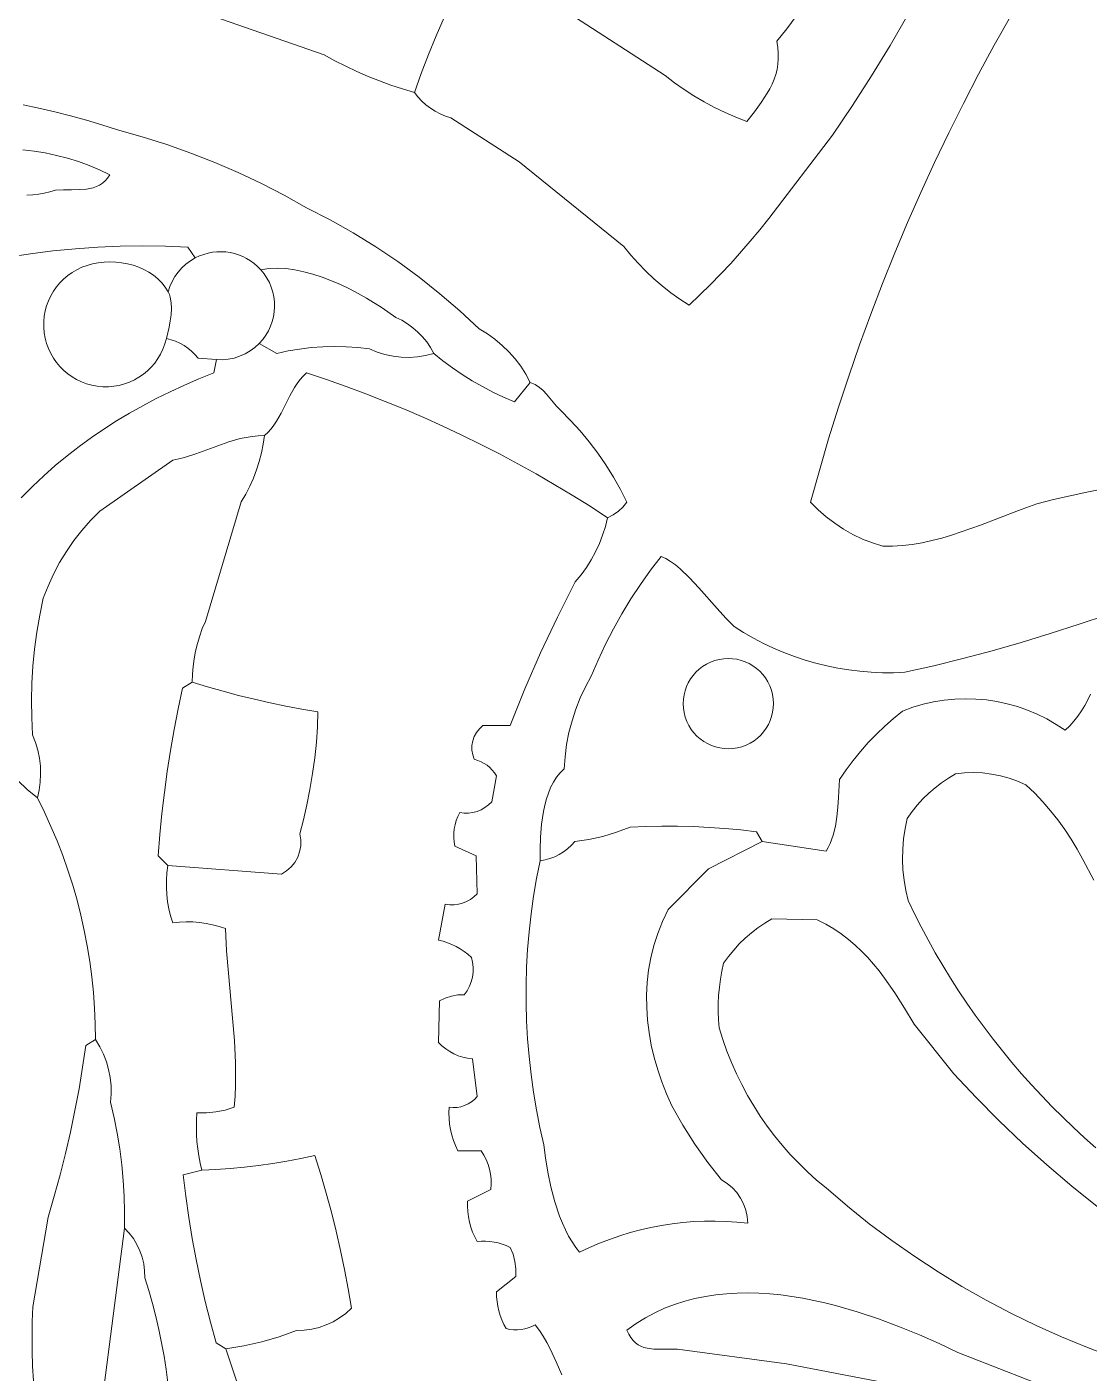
# Model space of a CAD drawing. Header units: inches. Extents: x 37.2 to 70.6, y 17.4 to 61.6.
# Drawn here: x 44.21 to 51.35, y 40.7 to 49.75 of the extents above; entities that cross this region are included whole.
import ezdxf

# ---------------------------------------------------------------- set-up
doc = ezdxf.new("R2010")
doc.units = ezdxf.units.IN
doc.header["$MEASUREMENT"] = 0
doc.layers.add('10_CLOSED_AREAS', color=7, linetype='CONTINUOUS', lineweight=18)
doc.layers.add('20_EXACT_CIRCLES', color=7, linetype='CONTINUOUS', lineweight=18)

msp = doc.modelspace()

# ---------------------------------------------------------------- linework, layer by layer
at = {"layer": '10_CLOSED_AREAS'}
for points in [[(50.1301, 49.8301), (50.01, 49.6241), (49.8856, 49.4207), (49.757, 49.2198), (49.6241, 49.0216), (49.1966, 48.4614), (49.1347, 48.3842), (49.0713, 48.3082), (48.94, 48.1601), (48.8031, 48.0172), (48.7325, 47.9478), (48.6606, 47.8798), (48.5983, 47.92), (48.538, 47.963), (48.4798, 48.0086), (48.4237, 48.0567), (48.3698, 48.1074), (48.3183, 48.1604), (48.2691, 48.2158), (48.2225, 48.2734), (47.5187, 48.8432), (47.0593, 49.1376), (47.0228, 49.1492), (46.9876, 49.1638), (46.9539, 49.1814), (46.9219, 49.2017), (46.8918, 49.2247), (46.8637, 49.2502), (46.8378, 49.2781), (46.8142, 49.3084), (46.7352, 49.3316), (46.657, 49.3573), (46.5796, 49.3854), (46.5032, 49.4159), (46.4278, 49.4487), (46.3534, 49.484), (46.2802, 49.5215), (46.208, 49.5613), (45.3571, 49.856)], [(45.3571, 49.856), (46.208, 49.5613), (46.2802, 49.5215), (46.3534, 49.484), (46.4278, 49.4487), (46.5032, 49.4159), (46.5796, 49.3854), (46.657, 49.3573), (46.7352, 49.3316), (46.8142, 49.3084), (46.8601, 49.436), (46.9089, 49.5624), (46.9604, 49.6877), (47.0148, 49.8118)], [(49.3796, 49.8201), (49.3158, 49.7353), (49.2493, 49.6525), (49.2559, 49.6112), (49.2593, 49.5717), (49.2594, 49.534), (49.2566, 49.4979), (49.2509, 49.4631), (49.2425, 49.4294), (49.2316, 49.3967), (49.2183, 49.3648), (49.2029, 49.3334), (49.1855, 49.3024), (49.1453, 49.2408), (49.099, 49.1784), (49.048, 49.1136), (48.974, 49.1417), (48.9013, 49.1729), (48.8302, 49.2072), (48.7605, 49.2444), (48.6925, 49.2846), (48.6263, 49.3276), (48.5619, 49.3735), (48.4994, 49.4222), (47.8207, 49.8603)], [(47.0148, 49.8118), (46.9604, 49.6877), (46.9089, 49.5624), (46.8601, 49.436), (46.8142, 49.3084), (46.8378, 49.2781), (46.8637, 49.2502), (46.8918, 49.2247), (46.9219, 49.2017), (46.9539, 49.1814), (46.9876, 49.1638), (47.0228, 49.1492), (47.0593, 49.1376), (47.5187, 48.8432), (48.2225, 48.2734), (48.2691, 48.2158), (48.3183, 48.1604), (48.3698, 48.1074), (48.4237, 48.0567), (48.4798, 48.0086), (48.538, 47.963), (48.5983, 47.92), (48.6606, 47.8798), (48.7325, 47.9478), (48.8031, 48.0172), (48.94, 48.1601), (49.0713, 48.3082), (49.1347, 48.3842), (49.1966, 48.4614), (49.6241, 49.0216), (49.757, 49.2198), (49.8856, 49.4207), (50.01, 49.6241), (50.1301, 49.8301)], [(51.4437, 46.6453), (51.3313, 46.6233), (51.2194, 46.5991), (51.1079, 46.5724), (50.997, 46.5435), (50.8723, 46.4988), (50.7457, 46.4504), (50.6175, 46.4015), (50.4878, 46.3552), (50.4226, 46.334), (50.3571, 46.3147), (50.2914, 46.2976), (50.2255, 46.2832), (50.1595, 46.2719), (50.0935, 46.264), (50.0273, 46.26), (49.9611, 46.2602), (49.8923, 46.2818), (49.8253, 46.3081), (49.7605, 46.3389), (49.6981, 46.3741), (49.6383, 46.4136), (49.5813, 46.4571), (49.5273, 46.5047), (49.4766, 46.556), (49.5354, 46.7694), (49.5977, 46.9817), (49.6633, 47.1929), (49.7324, 47.4029), (49.8048, 47.6117), (49.8805, 47.8193), (49.9596, 48.0256), (50.042, 48.2306), (50.1278, 48.4342), (50.2167, 48.6365), (50.309, 48.8373), (50.4045, 49.0366), (50.5033, 49.2344), (50.6052, 49.4306), (50.7104, 49.6253), (50.8187, 49.8183)], [(50.8187, 49.8183), (50.7104, 49.6253), (50.6052, 49.4306), (50.5033, 49.2344), (50.4045, 49.0366), (50.309, 48.8373), (50.2167, 48.6365), (50.1278, 48.4342), (50.042, 48.2306), (49.9596, 48.0256), (49.8805, 47.8193), (49.8048, 47.6117), (49.7324, 47.4029), (49.6633, 47.1929), (49.5977, 46.9817), (49.5354, 46.7694), (49.4766, 46.556), (49.5273, 46.5047), (49.5813, 46.4571), (49.6383, 46.4136), (49.6981, 46.3741), (49.7605, 46.3389), (49.8253, 46.3081), (49.8923, 46.2818), (49.9611, 46.2602), (50.0273, 46.26), (50.0935, 46.264), (50.1595, 46.2719), (50.2255, 46.2832), (50.2914, 46.2976), (50.3571, 46.3147), (50.4226, 46.334), (50.4878, 46.3552), (50.6175, 46.4015), (50.7457, 46.4504), (50.8723, 46.4988), (50.997, 46.5435), (51.1079, 46.5724), (51.2194, 46.5991), (51.3313, 46.6233), (51.4437, 46.6453)], [(44.0863, 48.2009), (44.236, 48.2241), (44.3862, 48.2431), (44.5367, 48.258), (44.6876, 48.2686), (44.8388, 48.2751), (44.9901, 48.2774), (45.1414, 48.2755), (45.2927, 48.2694), (45.3421, 48.1964), (45.3702, 48.2097), (45.3989, 48.2205), (45.4281, 48.2287), (45.4576, 48.2344), (45.4873, 48.2376), (45.517, 48.2384), (45.5467, 48.2367), (45.576, 48.2327), (45.605, 48.2262), (45.6333, 48.2174), (45.6609, 48.2063), (45.6876, 48.193), (45.7133, 48.1773), (45.7378, 48.1594), (45.761, 48.1394), (45.7826, 48.1171), (45.8364, 48.1253), (45.8927, 48.1276), (45.9509, 48.1244), (46.0107, 48.1163), (46.0716, 48.1036), (46.1332, 48.0869), (46.195, 48.0666), (46.2566, 48.0432), (46.3176, 48.017), (46.3775, 47.9887), (46.4359, 47.9585), (46.4924, 47.9271), (46.5976, 47.862), (46.6899, 47.7972), (46.7303, 47.7774), (46.7687, 47.7542), (46.8048, 47.7279), (46.8383, 47.6986), (46.8692, 47.6665), (46.8973, 47.6318), (46.9223, 47.5946), (46.9441, 47.5551), (47.006, 47.5053), (47.0698, 47.4581), (47.1354, 47.4134), (47.2026, 47.3714), (47.2715, 47.332), (47.3418, 47.2954), (47.4136, 47.2615), (47.4868, 47.2304), (47.5934, 47.3603), (47.563, 47.4158), (47.5287, 47.4686), (47.4906, 47.5186), (47.449, 47.5655), (47.4041, 47.6092), (47.3559, 47.6496), (47.3047, 47.6863), (47.2507, 47.7192), (47.1201, 47.8404), (46.9851, 47.9563), (46.8457, 48.0668), (46.7022, 48.1717), (46.5548, 48.271), (46.4035, 48.3646), (46.2487, 48.4522), (46.0903, 48.5338), (45.9397, 48.6178), (45.7865, 48.6966), (45.6308, 48.7701), (45.4728, 48.8383), (45.3125, 48.901), (45.1502, 48.9584), (44.9859, 49.0102), (44.8198, 49.0564), (44.7155, 49.0904), (44.6106, 49.122), (44.505, 49.1512), (44.3989, 49.178), (44.2923, 49.2023), (44.1852, 49.2243)], [(44.1852, 49.2243), (44.2923, 49.2023), (44.3989, 49.178), (44.505, 49.1512), (44.6106, 49.122), (44.7155, 49.0904), (44.8198, 49.0564), (44.9859, 49.0102), (45.1502, 48.9584), (45.3125, 48.901), (45.4728, 48.8383), (45.6308, 48.7701), (45.7865, 48.6966), (45.9397, 48.6178), (46.0903, 48.5338), (46.2487, 48.4522), (46.4035, 48.3646), (46.5548, 48.271), (46.7022, 48.1717), (46.8457, 48.0668), (46.9851, 47.9563), (47.1201, 47.8404), (47.2507, 47.7192), (47.3047, 47.6863), (47.3559, 47.6496), (47.4041, 47.6092), (47.449, 47.5655), (47.4906, 47.5186), (47.5287, 47.4686), (47.563, 47.4158), (47.5934, 47.3603), (47.6259, 47.3453), (47.6542, 47.3267), (47.6792, 47.3051), (47.7023, 47.2812), (47.7466, 47.2284), (47.77, 47.2008), (47.7958, 47.1731), (47.8636, 47.1051), (47.9281, 47.0342), (47.9894, 46.9606), (48.0472, 46.8843), (48.1016, 46.8055), (48.1523, 46.7243), (48.1994, 46.6408), (48.2428, 46.5551), (48.2159, 46.5227), (48.185, 46.4943), (48.1505, 46.4703), (48.1129, 46.4512), (48.098, 46.3918), (48.0793, 46.3336), (48.0571, 46.2768), (48.0314, 46.2216), (48.0023, 46.1681), (47.9699, 46.1165), (47.9342, 46.0669), (47.8953, 46.0195), (47.7757, 45.783), (47.6628, 45.5434), (47.5565, 45.3007), (47.4571, 45.0551), (47.2753, 45.0551), (47.2511, 45.0335), (47.2314, 45.0086), (47.2164, 44.9812), (47.2062, 44.9517), (47.2009, 44.9211), (47.2009, 44.8897), (47.2061, 44.8585), (47.2168, 44.8279), (47.2399, 44.821), (47.262, 44.812), (47.2829, 44.8009), (47.3027, 44.7878), (47.321, 44.7728), (47.3378, 44.756), (47.3529, 44.7375), (47.3662, 44.7175), (47.3337, 44.5421), (47.3122, 44.5214), (47.2885, 44.5038), (47.2629, 44.4894), (47.2359, 44.4784), (47.2077, 44.471), (47.1786, 44.4671), (47.1491, 44.467), (47.1194, 44.4707), (47.1064, 44.4442), (47.0958, 44.4168), (47.0878, 44.3887), (47.0824, 44.3601), (47.0796, 44.331), (47.0794, 44.3018), (47.0818, 44.2725), (47.087, 44.2434), (47.2298, 44.1785), (47.2363, 43.9253), (47.2148, 43.9045), (47.1911, 43.8869), (47.1655, 43.8725), (47.1385, 43.8616), (47.1103, 43.8541), (47.0812, 43.8502), (47.0517, 43.8501), (47.022, 43.8538), (46.9766, 43.6136), (47.0074, 43.6058), (47.0374, 43.5961), (47.0667, 43.5842), (47.0951, 43.5704), (47.1224, 43.5547), (47.1486, 43.5372), (47.1736, 43.5178), (47.1973, 43.4967), (47.2051, 43.464), (47.2088, 43.431), (47.2085, 43.398), (47.2043, 43.3654), (47.1962, 43.3336), (47.1843, 43.3028), (47.1686, 43.2735), (47.1493, 43.246), (47.1058, 43.2448), (47.0632, 43.2373), (47.022, 43.2238), (46.9831, 43.2045), (46.9766, 42.9253), (46.9999, 42.9026), (47.025, 42.8822), (47.0517, 42.8643), (47.08, 42.849), (47.1095, 42.8363), (47.1401, 42.8263), (47.1716, 42.8191), (47.2038, 42.8149), (47.2363, 42.5616), (47.2178, 42.5426), (47.1972, 42.5262), (47.175, 42.5126), (47.1513, 42.5019), (47.1264, 42.4942), (47.1008, 42.4896), (47.0745, 42.4882), (47.048, 42.4902), (47.0466, 42.4524), (47.0477, 42.4147), (47.0514, 42.3772), (47.0575, 42.3402), (47.0661, 42.3036), (47.0771, 42.2676), (47.0906, 42.2324), (47.1064, 42.198), (47.2623, 42.198), (47.2808, 42.1689), (47.2964, 42.1384), (47.3092, 42.1068), (47.3189, 42.0742), (47.3257, 42.0408), (47.3293, 42.0069), (47.3299, 41.9726), (47.3272, 41.9383), (47.1714, 41.8603), (47.1709, 41.8247), (47.173, 41.7892), (47.1775, 41.7541), (47.1845, 41.7194), (47.1939, 41.6852), (47.2057, 41.6518), (47.2198, 41.6192), (47.2363, 41.5876), (47.2648, 41.59), (47.2932, 41.5903), (47.3215, 41.5885), (47.3496, 41.5846), (47.3773, 41.5787), (47.4045, 41.5707), (47.4312, 41.5607), (47.4571, 41.5486), (47.477, 41.5024), (47.4902, 41.454), (47.4966, 41.4042), (47.496, 41.3538), (47.3662, 41.2499), (47.3668, 41.2175), (47.3696, 41.1854), (47.3746, 41.1535), (47.3818, 41.1221), (47.391, 41.0913), (47.4023, 41.0611), (47.4157, 41.0317), (47.4311, 41.0032), (47.456, 40.9981), (47.481, 40.9954), (47.5061, 40.9952), (47.531, 40.9973), (47.5556, 41.0018), (47.5798, 41.0086), (47.6033, 41.0177), (47.6259, 41.0292), (47.6539, 40.9911), (47.6796, 40.9514), (47.7034, 40.9103), (47.7257, 40.8681), (47.7667, 40.781), (47.8051, 40.6917)], [(44.1828, 48.9224), (44.2591, 48.9137), (44.3347, 48.9015), (44.4097, 48.8857), (44.4837, 48.8664), (44.5568, 48.8436), (44.6287, 48.8174), (44.6994, 48.7878), (44.7688, 48.7548), (44.7535, 48.7325), (44.7368, 48.7137), (44.7188, 48.6982), (44.6994, 48.6857), (44.6789, 48.6758), (44.6573, 48.6682), (44.6348, 48.6627), (44.6113, 48.6588), (44.5621, 48.6551), (44.5105, 48.6545), (44.4572, 48.6545), (44.4031, 48.6527), (44.3655, 48.6416), (44.3274, 48.6325), (44.289, 48.6256), (44.2502, 48.6209), (44.2112, 48.6184)], [(44.2112, 48.6184), (44.2502, 48.6209), (44.289, 48.6256), (44.3274, 48.6325), (44.3655, 48.6416), (44.4031, 48.6527), (44.4572, 48.6545), (44.5105, 48.6545), (44.5621, 48.6551), (44.6113, 48.6588), (44.6348, 48.6627), (44.6573, 48.6682), (44.6789, 48.6758), (44.6994, 48.6857), (44.7188, 48.6982), (44.7368, 48.7137), (44.7535, 48.7325), (44.7688, 48.7548), (44.6994, 48.7878), (44.6287, 48.8174), (44.5568, 48.8436), (44.4837, 48.8664), (44.4097, 48.8857), (44.3347, 48.9015), (44.2591, 48.9137), (44.1828, 48.9224)], [(44.1723, 46.5858), (44.2478, 46.6614), (44.3244, 46.7334), (44.4022, 46.8021), (44.4814, 46.8677), (44.562, 46.9302), (44.6441, 46.9899), (44.7278, 47.0469), (44.8132, 47.1013), (44.9004, 47.1534), (44.9895, 47.2033), (45.0806, 47.2511), (45.1738, 47.2971), (45.2692, 47.3413), (45.3668, 47.384), (45.4668, 47.4253), (45.4848, 47.513), (45.3611, 47.5227), (45.3404, 47.5474), (45.3177, 47.57), (45.2931, 47.5903), (45.2669, 47.6083), (45.2391, 47.6239), (45.21, 47.6369), (45.1797, 47.6472), (45.1483, 47.6548), (45.1383, 47.6186), (45.1253, 47.5839), (45.1095, 47.5509), (45.091, 47.5197), (45.07, 47.4904), (45.0466, 47.4631), (45.0211, 47.4381), (44.9936, 47.4153), (44.9643, 47.3949), (44.9333, 47.3771), (44.9007, 47.362), (44.8669, 47.3497), (44.8318, 47.3403), (44.7957, 47.3339), (44.7588, 47.3308), (44.7212, 47.3309), (44.6838, 47.3344), (44.6474, 47.3411), (44.6121, 47.3508), (44.5781, 47.3635), (44.5455, 47.3791), (44.5146, 47.3972), (44.4854, 47.4179), (44.4582, 47.441), (44.433, 47.4663), (44.41, 47.4937), (44.3894, 47.5231), (44.3713, 47.5542), (44.3558, 47.5871), (44.3432, 47.6215), (44.3336, 47.6572), (44.3271, 47.6943), (44.3239, 47.7317), (44.3241, 47.7688), (44.3275, 47.8052), (44.3341, 47.8409), (44.3436, 47.8757), (44.356, 47.9093), (44.3713, 47.9417), (44.3892, 47.9726), (44.4096, 48.0019), (44.4326, 48.0293), (44.4578, 48.0548), (44.4853, 48.0781), (44.5149, 48.0991), (44.5466, 48.1175), (44.5801, 48.1333), (44.6154, 48.1462), (44.6523, 48.1562), (44.6903, 48.1634), (44.7293, 48.1678), (44.7687, 48.1693), (44.8083, 48.168), (44.8478, 48.1639), (44.8868, 48.1569), (44.925, 48.1472), (44.9621, 48.1346), (44.9976, 48.1192), (45.0313, 48.101), (45.0628, 48.08), (45.0918, 48.0562), (45.118, 48.0296), (45.141, 48.0002), (45.1605, 47.968), (45.1721, 48.0041), (45.1872, 48.0385), (45.2057, 48.0709), (45.2274, 48.1013), (45.2521, 48.1292), (45.2795, 48.1545), (45.3096, 48.177), (45.3421, 48.1964), (45.2927, 48.2694), (45.1414, 48.2755), (44.9901, 48.2774), (44.8388, 48.2751), (44.6876, 48.2686), (44.5367, 48.258), (44.3862, 48.2431), (44.236, 48.2241), (44.0863, 48.2009)], [(44.1501, 44.6847), (44.214, 44.6244), (44.2818, 44.5681), (44.2936, 44.6213), (44.3008, 44.6751), (44.3035, 44.729), (44.3017, 44.7829), (44.2954, 44.8365), (44.2847, 44.8895), (44.2694, 44.9415), (44.2498, 44.9924), (44.2435, 45.1078), (44.2416, 45.2233), (44.244, 45.3387), (44.2508, 45.4539), (44.2619, 45.5688), (44.2774, 45.6832), (44.2971, 45.797), (44.3212, 45.9101), (44.3532, 45.9923), (44.3898, 46.0722), (44.431, 46.1498), (44.4765, 46.2248), (44.5263, 46.297), (44.5803, 46.3663), (44.6382, 46.4325), (44.7001, 46.4953), (45.1909, 46.8384), (45.2311, 46.8462), (45.2703, 46.8559), (45.3465, 46.8794), (45.4206, 46.9064), (45.4941, 46.9343), (45.5682, 46.9605), (45.6443, 46.9825), (45.6835, 46.991), (45.7237, 46.9975), (45.7651, 47.0017), (45.8077, 47.0032), (45.8309, 47.0246), (45.8518, 47.0478), (45.8708, 47.0726), (45.8882, 47.0987), (45.9196, 47.1538), (45.9485, 47.2112), (45.9774, 47.269), (46.0089, 47.3252), (46.0263, 47.3521), (46.0454, 47.3779), (46.0663, 47.4024), (46.0894, 47.4253), (46.2231, 47.3805), (46.3559, 47.3335), (46.4879, 47.2844), (46.6189, 47.233), (46.7491, 47.1795), (46.8783, 47.1238), (47.0066, 47.066), (47.1338, 47.0061), (47.2601, 46.944), (47.3853, 46.8798), (47.5094, 46.8135), (47.6324, 46.7452), (47.7543, 46.6748), (47.875, 46.6023), (47.9946, 46.5278), (48.1129, 46.4512), (48.1505, 46.4703), (48.185, 46.4943), (48.2159, 46.5227), (48.2428, 46.5551), (48.1994, 46.6408), (48.1523, 46.7243), (48.1016, 46.8055), (48.0472, 46.8843), (47.9894, 46.9606), (47.9281, 47.0342), (47.8636, 47.1051), (47.7958, 47.1731), (47.77, 47.2008), (47.7466, 47.2284), (47.7023, 47.2812), (47.6792, 47.3051), (47.6542, 47.3267), (47.6259, 47.3453), (47.5934, 47.3603), (47.4868, 47.2304), (47.4136, 47.2615), (47.3418, 47.2954), (47.2715, 47.332), (47.2026, 47.3714), (47.1354, 47.4134), (47.0698, 47.4581), (47.006, 47.5053), (46.9441, 47.5551), (46.8902, 47.5408), (46.8355, 47.5317), (46.7805, 47.5277), (46.7255, 47.529), (46.6708, 47.5354), (46.6168, 47.5469), (46.564, 47.5635), (46.5126, 47.5851), (46.4345, 47.5942), (46.3562, 47.5995), (46.2779, 47.6012), (46.1996, 47.5993), (46.1215, 47.5937), (46.0436, 47.5845), (45.9662, 47.5716), (45.8894, 47.5551), (45.7722, 47.6221), (45.7427, 47.5949), (45.7108, 47.5714), (45.6766, 47.5516), (45.6406, 47.5356), (45.6031, 47.5237), (45.5644, 47.5158), (45.5248, 47.5122), (45.4848, 47.513), (45.4668, 47.4253), (45.3668, 47.384), (45.2692, 47.3413), (45.1738, 47.2971), (45.0806, 47.2511), (44.9895, 47.2033), (44.9004, 47.1534), (44.8132, 47.1013), (44.7278, 47.0469), (44.6441, 46.9899), (44.562, 46.9302), (44.4814, 46.8677), (44.4022, 46.8021), (44.3244, 46.7334), (44.2478, 46.6614), (44.1723, 46.5858)], [(47.8051, 40.6917), (47.7667, 40.781), (47.7257, 40.8681), (47.7034, 40.9103), (47.6796, 40.9514), (47.6539, 40.9911), (47.6259, 41.0292), (47.6033, 41.0177), (47.5798, 41.0086), (47.5556, 41.0018), (47.531, 40.9973), (47.5061, 40.9952), (47.481, 40.9954), (47.456, 40.9981), (47.4311, 41.0032), (47.4157, 41.0317), (47.4023, 41.0611), (47.391, 41.0913), (47.3818, 41.1221), (47.3746, 41.1535), (47.3696, 41.1854), (47.3668, 41.2175), (47.3662, 41.2499), (47.496, 41.3538), (47.4966, 41.4042), (47.4902, 41.454), (47.477, 41.5024), (47.4571, 41.5486), (47.4312, 41.5607), (47.4045, 41.5707), (47.3773, 41.5787), (47.3496, 41.5846), (47.3215, 41.5885), (47.2932, 41.5903), (47.2648, 41.59), (47.2363, 41.5876), (47.2198, 41.6192), (47.2057, 41.6518), (47.1939, 41.6852), (47.1845, 41.7194), (47.1775, 41.7541), (47.173, 41.7892), (47.1709, 41.8247), (47.1714, 41.8603), (47.3272, 41.9383), (47.3299, 41.9726), (47.3293, 42.0069), (47.3257, 42.0408), (47.3189, 42.0742), (47.3092, 42.1068), (47.2964, 42.1384), (47.2808, 42.1689), (47.2623, 42.198), (47.1064, 42.198), (47.0906, 42.2324), (47.0771, 42.2676), (47.0661, 42.3036), (47.0575, 42.3402), (47.0514, 42.3772), (47.0477, 42.4147), (47.0466, 42.4524), (47.048, 42.4902), (47.0745, 42.4882), (47.1008, 42.4896), (47.1264, 42.4942), (47.1513, 42.5019), (47.175, 42.5126), (47.1972, 42.5262), (47.2178, 42.5426), (47.2363, 42.5616), (47.2038, 42.8149), (47.1716, 42.8191), (47.1401, 42.8263), (47.1095, 42.8363), (47.08, 42.849), (47.0517, 42.8643), (47.025, 42.8822), (46.9999, 42.9026), (46.9766, 42.9253), (46.9831, 43.2045), (47.022, 43.2238), (47.0632, 43.2373), (47.1058, 43.2448), (47.1493, 43.246), (47.1686, 43.2735), (47.1843, 43.3028), (47.1962, 43.3336), (47.2043, 43.3654), (47.2085, 43.398), (47.2088, 43.431), (47.2051, 43.464), (47.1973, 43.4967), (47.1736, 43.5178), (47.1486, 43.5372), (47.1224, 43.5547), (47.0951, 43.5704), (47.0667, 43.5842), (47.0374, 43.5961), (47.0074, 43.6058), (46.9766, 43.6136), (47.022, 43.8538), (47.0517, 43.8501), (47.0812, 43.8502), (47.1103, 43.8541), (47.1385, 43.8616), (47.1655, 43.8725), (47.1911, 43.8869), (47.2148, 43.9045), (47.2363, 43.9253), (47.2298, 44.1785), (47.087, 44.2434), (47.0818, 44.2725), (47.0794, 44.3018), (47.0796, 44.331), (47.0824, 44.3601), (47.0878, 44.3887), (47.0958, 44.4168), (47.1064, 44.4442), (47.1194, 44.4707), (47.1491, 44.467), (47.1786, 44.4671), (47.2077, 44.471), (47.2359, 44.4784), (47.2629, 44.4894), (47.2885, 44.5038), (47.3122, 44.5214), (47.3337, 44.5421), (47.3662, 44.7175), (47.3529, 44.7375), (47.3378, 44.756), (47.321, 44.7728), (47.3027, 44.7878), (47.2829, 44.8009), (47.262, 44.812), (47.2399, 44.821), (47.2168, 44.8279), (47.2061, 44.8585), (47.2009, 44.8897), (47.2009, 44.9211), (47.2062, 44.9517), (47.2164, 44.9812), (47.2314, 45.0086), (47.2511, 45.0335), (47.2753, 45.0551), (47.4571, 45.0551), (47.5565, 45.3007), (47.6628, 45.5434), (47.7757, 45.783), (47.8953, 46.0195), (47.9342, 46.0669), (47.9699, 46.1165), (48.0023, 46.1681), (48.0314, 46.2216), (48.0571, 46.2768), (48.0793, 46.3336), (48.098, 46.3918), (48.1129, 46.4512), (47.9946, 46.5278), (47.875, 46.6023), (47.7543, 46.6748), (47.6324, 46.7452), (47.5094, 46.8135), (47.3853, 46.8798), (47.2601, 46.944), (47.1338, 47.0061), (47.0066, 47.066), (46.8783, 47.1238), (46.7491, 47.1795), (46.6189, 47.233), (46.4879, 47.2844), (46.3559, 47.3335), (46.2231, 47.3805), (46.0894, 47.4253), (46.0663, 47.4024), (46.0454, 47.3779), (46.0263, 47.3521), (46.0089, 47.3252), (45.9774, 47.269), (45.9485, 47.2112), (45.9196, 47.1538), (45.8882, 47.0987), (45.8708, 47.0726), (45.8518, 47.0478), (45.8309, 47.0246), (45.8077, 47.0032), (45.7988, 46.9443), (45.7868, 46.8861), (45.7718, 46.8287), (45.7537, 46.7723), (45.7326, 46.7168), (45.7085, 46.6626), (45.6816, 46.6096), (45.6518, 46.5581), (45.41, 45.7546), (45.3898, 45.706), (45.3721, 45.6566), (45.357, 45.6064), (45.3445, 45.5555), (45.3346, 45.5041), (45.3273, 45.4522), (45.3227, 45.3999), (45.3207, 45.3473), (45.4246, 45.3155), (45.5289, 45.2856), (45.6338, 45.2576), (45.7392, 45.2315), (45.845, 45.2073), (45.9512, 45.185), (46.0579, 45.1646), (46.1649, 45.1462), (46.1625, 45.0466), (46.1558, 44.9435), (46.145, 44.838), (46.1306, 44.7318), (46.1129, 44.6261), (46.0923, 44.5224), (46.0692, 44.422), (46.044, 44.3263), (46.0508, 44.2859), (46.0506, 44.2458), (46.0437, 44.2069), (46.0304, 44.1699), (46.0112, 44.1356), (45.9863, 44.1049), (45.9562, 44.0784), (45.9212, 44.0571), (45.1584, 44.1136), (45.152, 44.065), (45.1487, 44.0164), (45.1483, 43.9676), (45.1509, 43.919), (45.1565, 43.8707), (45.165, 43.8227), (45.1765, 43.7753), (45.1909, 43.7285), (45.2357, 43.7334), (45.2807, 43.7356), (45.3256, 43.735), (45.3703, 43.7317), (45.4148, 43.7257), (45.4589, 43.717), (45.5024, 43.7056), (45.5453, 43.6915), (45.5525, 43.5417), (45.5645, 43.3913), (45.5933, 43.0894), (45.6053, 42.9385), (45.6126, 42.7882), (45.6137, 42.7133), (45.6127, 42.6387), (45.6093, 42.5643), (45.6032, 42.4902), (45.5424, 42.4713), (45.4801, 42.4588), (45.4169, 42.4527), (45.3532, 42.4532), (45.3503, 42.4047), (45.3495, 42.3562), (45.3506, 42.3077), (45.3537, 42.2593), (45.3587, 42.2111), (45.3658, 42.1632), (45.3747, 42.1155), (45.3857, 42.0681), (45.4815, 42.0722), (45.5772, 42.0786), (45.6727, 42.0873), (45.7679, 42.0984), (45.8628, 42.1117), (45.9574, 42.1274), (46.0516, 42.1453), (46.1454, 42.1655), (46.1849, 42.0395), (46.222, 41.9128), (46.2566, 41.7854), (46.2887, 41.6573), (46.3184, 41.5287), (46.3455, 41.3995), (46.3701, 41.2698), (46.3921, 41.1396), (46.3536, 41.1054), (46.3122, 41.0754), (46.2683, 41.0497), (46.2222, 41.0283), (46.1743, 41.0115), (46.1249, 40.9993), (46.0743, 40.9919), (46.0228, 40.9894), (45.9069, 40.9487), (45.7889, 40.9146), (45.6692, 40.8873), (45.548, 40.8668), (45.6779, 40.4772)], [(45.6779, 40.4772), (45.548, 40.8668), (45.4831, 40.9066), (45.4447, 41.0455), (45.4094, 41.1851), (45.3771, 41.3254), (45.3478, 41.4664), (45.3216, 41.6079), (45.2983, 41.75), (45.2781, 41.8926), (45.261, 42.0357), (45.3857, 42.0681), (45.3747, 42.1155), (45.3658, 42.1632), (45.3587, 42.2111), (45.3537, 42.2593), (45.3506, 42.3077), (45.3495, 42.3562), (45.3503, 42.4047), (45.3532, 42.4532), (45.4169, 42.4527), (45.4801, 42.4588), (45.5424, 42.4713), (45.6032, 42.4902), (45.6093, 42.5643), (45.6127, 42.6387), (45.6137, 42.7133), (45.6126, 42.7882), (45.6053, 42.9385), (45.5933, 43.0894), (45.5645, 43.3913), (45.5525, 43.5417), (45.5453, 43.6915), (45.5024, 43.7056), (45.4589, 43.717), (45.4148, 43.7257), (45.3703, 43.7317), (45.3256, 43.735), (45.2807, 43.7356), (45.2357, 43.7334), (45.1909, 43.7285), (45.1765, 43.7753), (45.165, 43.8227), (45.1565, 43.8707), (45.1509, 43.919), (45.1483, 43.9676), (45.1487, 44.0164), (45.152, 44.065), (45.1584, 44.1136), (45.0935, 44.1802), (45.1047, 44.3222), (45.1185, 44.464), (45.1349, 44.6055), (45.1539, 44.7466), (45.1755, 44.8874), (45.1997, 45.0277), (45.2265, 45.1676), (45.2558, 45.307), (45.3207, 45.3473), (45.3227, 45.3999), (45.3273, 45.4522), (45.3346, 45.5041), (45.3445, 45.5555), (45.357, 45.6064), (45.3721, 45.6566), (45.3898, 45.706), (45.41, 45.7546), (45.6518, 46.5581), (45.6816, 46.6096), (45.7085, 46.6626), (45.7326, 46.7168), (45.7537, 46.7723), (45.7718, 46.8287), (45.7868, 46.8861), (45.7988, 46.9443), (45.8077, 47.0032), (45.7651, 47.0017), (45.7237, 46.9975), (45.6835, 46.991), (45.6443, 46.9825), (45.5682, 46.9605), (45.4941, 46.9343), (45.4206, 46.9064), (45.3465, 46.8794), (45.2703, 46.8559), (45.2311, 46.8462), (45.1909, 46.8384), (44.7001, 46.4953), (44.6382, 46.4325), (44.5803, 46.3663), (44.5263, 46.297), (44.4765, 46.2248), (44.431, 46.1498), (44.3898, 46.0722), (44.3532, 45.9923), (44.3212, 45.9101), (44.2971, 45.797), (44.2774, 45.6832), (44.2619, 45.5688), (44.2508, 45.4539), (44.244, 45.3387), (44.2416, 45.2233), (44.2435, 45.1078), (44.2498, 44.9924), (44.2694, 44.9415), (44.2847, 44.8895), (44.2954, 44.8365), (44.3017, 44.7829), (44.3035, 44.729), (44.3008, 44.6751), (44.2936, 44.6213), (44.2818, 44.5681), (44.3287, 44.4733), (44.3726, 44.3774), (44.4137, 44.2802), (44.4517, 44.182), (44.4868, 44.0828), (44.5189, 43.9827), (44.548, 43.8816), (44.574, 43.7798), (44.597, 43.6773), (44.617, 43.5741), (44.6338, 43.4703), (44.6476, 43.3659), (44.6582, 43.2612), (44.6658, 43.156), (44.6702, 43.0505), (44.6714, 42.9447), (44.7005, 42.8973), (44.7251, 42.8477), (44.7451, 42.7963), (44.7603, 42.7435), (44.7707, 42.6894), (44.7762, 42.6346), (44.7767, 42.5792), (44.7721, 42.5237), (44.7965, 42.4198), (44.8173, 42.3152), (44.8345, 42.21), (44.8481, 42.1043), (44.8581, 41.9983), (44.8644, 41.8919), (44.8671, 41.7852), (44.8662, 41.6785), (44.8984, 41.6445), (44.9266, 41.6076), (44.9507, 41.5681), (44.9703, 41.5264), (44.9855, 41.4829), (44.996, 41.4379), (45.0017, 41.3918), (45.0024, 41.345), (45.0295, 41.2586), (45.0544, 41.1716), (45.0771, 41.0841), (45.0977, 40.9961), (45.1162, 40.9076), (45.1324, 40.8186), (45.1465, 40.7293), (45.1584, 40.6396)], [(51.3558, 45.2661), (51.3379, 45.2274), (51.3178, 45.1898), (51.2956, 45.1535), (51.2714, 45.1186), (51.2451, 45.085), (51.2169, 45.053), (51.1868, 45.0227), (51.1261, 45.0629), (51.0634, 45.099), (50.9989, 45.1309), (50.9329, 45.1585), (50.8655, 45.1819), (50.797, 45.2011), (50.7275, 45.216), (50.6574, 45.2265), (50.5867, 45.2327), (50.5157, 45.2346), (50.4446, 45.232), (50.3736, 45.225), (50.303, 45.2136), (50.2328, 45.1978), (50.1634, 45.1774), (50.0949, 45.1525), (50.0338, 45.103), (49.9749, 45.051), (49.9183, 44.9967), (49.8639, 44.9401), (49.812, 44.8813), (49.7626, 44.8203), (49.7157, 44.7573), (49.6714, 44.6923), (49.6649, 44.5715), (49.6602, 44.5072), (49.6532, 44.4423), (49.6427, 44.3786), (49.6278, 44.3177), (49.6075, 44.2613), (49.5951, 44.2353), (49.5808, 44.211), (49.1519, 44.2759), (48.7901, 44.0922), (48.5186, 43.8183), (48.481, 43.739), (48.4493, 43.6585), (48.4234, 43.5771), (48.4031, 43.4948), (48.3883, 43.4118), (48.3788, 43.3282), (48.3745, 43.2443), (48.3752, 43.1602), (48.3808, 43.0761), (48.3911, 42.9921), (48.4061, 42.9083), (48.4255, 42.8251), (48.4492, 42.7424), (48.4771, 42.6606), (48.5089, 42.5797), (48.5447, 42.4999), (48.6184, 42.3692), (48.6988, 42.2426), (48.7855, 42.1203), (48.8785, 42.0025), (48.9167, 41.9783), (48.9509, 41.9495), (48.9807, 41.9168), (49.0059, 41.8806), (49.0262, 41.8414), (49.0413, 41.7997), (49.0508, 41.7561), (49.0545, 41.711), (48.9818, 41.7185), (48.909, 41.7233), (48.8362, 41.7255), (48.7636, 41.725), (48.6911, 41.7218), (48.6188, 41.716), (48.5468, 41.7076), (48.4752, 41.6966), (48.4041, 41.683), (48.3335, 41.6668), (48.2634, 41.6481), (48.194, 41.6268), (48.1254, 41.6029), (48.0576, 41.5765), (47.9906, 41.5476), (47.9246, 41.5162), (47.8983, 41.549), (47.8736, 41.5854), (47.8504, 41.625), (47.8288, 41.6674), (47.8088, 41.7121), (47.7903, 41.7587), (47.7577, 41.856), (47.7311, 41.9559), (47.7102, 42.0551), (47.6948, 42.1501), (47.685, 42.2376), (47.6583, 42.3553), (47.635, 42.4735), (47.615, 42.5922), (47.5984, 42.7113), (47.585, 42.8308), (47.575, 42.9505), (47.5684, 43.0703), (47.565, 43.1903), (47.565, 43.3104), (47.5683, 43.4304), (47.575, 43.5503), (47.585, 43.67), (47.5983, 43.7896), (47.615, 43.9088), (47.635, 44.0276), (47.6584, 44.146), (47.659, 44.2224), (47.6619, 44.3053), (47.6689, 44.3914), (47.6814, 44.4779), (47.6903, 44.5202), (47.7012, 44.5614), (47.7144, 44.6011), (47.7299, 44.6389), (47.7482, 44.6745), (47.7692, 44.7073), (47.7933, 44.7371), (47.8207, 44.7635), (47.8266, 44.8456), (47.8375, 44.9269), (47.8532, 45.0073), (47.8737, 45.0865), (47.899, 45.1644), (47.9289, 45.2406), (47.9635, 45.315), (48.0026, 45.3874), (48.0487, 45.4948), (48.0985, 45.6005), (48.152, 45.7042), (48.2091, 45.806), (48.2697, 45.9057), (48.3338, 46.0033), (48.4013, 46.0986), (48.4722, 46.1915), (48.5039, 46.1767), (48.5357, 46.1576), (48.5676, 46.1346), (48.5995, 46.1084), (48.6632, 46.0481), (48.7262, 45.9807), (48.8484, 45.8404), (48.9065, 45.7755), (48.962, 45.7196), (49.0265, 45.6793), (49.0924, 45.6417), (49.1596, 45.6068), (49.2279, 45.5747), (49.2974, 45.5453), (49.3679, 45.5188), (49.4393, 45.495), (49.5116, 45.4742), (49.5846, 45.4562), (49.6584, 45.441), (49.7327, 45.4289), (49.8075, 45.4196), (49.8828, 45.4133), (49.9584, 45.41), (50.0342, 45.4097), (50.1102, 45.4124), (50.3043, 45.456), (50.4997, 45.5045), (50.6956, 45.5573), (50.8914, 45.6138), (51.0864, 45.6733), (51.2799, 45.7353), (51.4713, 45.7992)], [(51.4713, 45.7992), (51.2799, 45.7353), (51.0864, 45.6733), (50.8914, 45.6138), (50.6956, 45.5573), (50.4997, 45.5045), (50.3043, 45.456), (50.1102, 45.4124), (50.0342, 45.4097), (49.9584, 45.41), (49.8828, 45.4133), (49.8075, 45.4196), (49.7327, 45.4289), (49.6584, 45.441), (49.5846, 45.4562), (49.5116, 45.4742), (49.4393, 45.495), (49.3679, 45.5188), (49.2974, 45.5453), (49.2279, 45.5747), (49.1596, 45.6068), (49.0924, 45.6417), (49.0265, 45.6793), (48.962, 45.7196), (48.9065, 45.7755), (48.8484, 45.8404), (48.7262, 45.9807), (48.6632, 46.0481), (48.5995, 46.1084), (48.5676, 46.1346), (48.5357, 46.1576), (48.5039, 46.1767), (48.4722, 46.1915), (48.4013, 46.0986), (48.3338, 46.0033), (48.2697, 45.9057), (48.2091, 45.806), (48.152, 45.7042), (48.0985, 45.6005), (48.0487, 45.4948), (48.0026, 45.3874), (47.9635, 45.315), (47.9289, 45.2406), (47.899, 45.1644), (47.8737, 45.0865), (47.8532, 45.0073), (47.8375, 44.9269), (47.8266, 44.8456), (47.8207, 44.7635), (47.7933, 44.7371), (47.7692, 44.7073), (47.7482, 44.6745), (47.7299, 44.6389), (47.7144, 44.6011), (47.7012, 44.5614), (47.6903, 44.5202), (47.6814, 44.4779), (47.6689, 44.3914), (47.6619, 44.3053), (47.659, 44.2224), (47.6584, 44.146), (47.6923, 44.1523), (47.7252, 44.1616), (47.757, 44.1739), (47.7875, 44.189), (47.8164, 44.2069), (47.8436, 44.2274), (47.8689, 44.2504), (47.8921, 44.2759), (47.9874, 44.2894), (48.0813, 44.3101), (48.1734, 44.3378), (48.2632, 44.3724), (48.3696, 44.3768), (48.476, 44.3789), (48.5824, 44.3785), (48.6888, 44.3758), (48.795, 44.3706), (48.9012, 44.3631), (49.0072, 44.3532), (49.1129, 44.3408), (49.1519, 44.2759), (49.5808, 44.211), (49.5951, 44.2353), (49.6075, 44.2613), (49.6278, 44.3177), (49.6427, 44.3786), (49.6532, 44.4423), (49.6602, 44.5072), (49.6649, 44.5715), (49.6714, 44.6923), (49.7157, 44.7573), (49.7626, 44.8203), (49.812, 44.8813), (49.8639, 44.9401), (49.9183, 44.9967), (49.9749, 45.051), (50.0338, 45.103), (50.0949, 45.1525), (50.1634, 45.1774), (50.2328, 45.1978), (50.303, 45.2136), (50.3736, 45.225), (50.4446, 45.232), (50.5157, 45.2346), (50.5867, 45.2327), (50.6574, 45.2265), (50.7275, 45.216), (50.797, 45.2011), (50.8655, 45.1819), (50.9329, 45.1585), (50.9989, 45.1309), (51.0634, 45.099), (51.1261, 45.0629), (51.1868, 45.0227), (51.2169, 45.053), (51.2451, 45.085), (51.2714, 45.1186), (51.2956, 45.1535), (51.3178, 45.1898), (51.3379, 45.2274), (51.3558, 45.2661)], [(44.2544, 40.6514), (44.2491, 40.751), (44.2462, 40.8506), (44.2457, 40.9504), (44.2475, 41.0501), (44.2517, 41.1498), (44.353, 41.752), (44.3953, 41.8937), (44.4346, 42.0361), (44.4709, 42.1794), (44.5041, 42.3234), (44.5343, 42.468), (44.5614, 42.6133), (44.5855, 42.7591), (44.6064, 42.9055), (44.6714, 42.9447), (44.6702, 43.0505), (44.6658, 43.156), (44.6582, 43.2612), (44.6476, 43.3659), (44.6338, 43.4703), (44.617, 43.5741), (44.597, 43.6773), (44.574, 43.7798), (44.548, 43.8816), (44.5189, 43.9827), (44.4868, 44.0828), (44.4517, 44.182), (44.4137, 44.2802), (44.3726, 44.3774), (44.3287, 44.4733), (44.2818, 44.5681), (44.214, 44.6244), (44.1501, 44.6847)], [(51.3929, 42.2186), (51.3176, 42.2852), (51.2435, 42.3533), (51.1709, 42.4229), (51.0996, 42.4939), (51.0296, 42.5663), (50.9612, 42.6401), (50.8942, 42.7151), (50.8287, 42.7914), (50.7648, 42.8689), (50.7025, 42.9476), (50.6418, 43.0274), (50.5827, 43.1083), (50.5254, 43.1903), (50.4698, 43.2733), (50.4159, 43.3572), (50.3639, 43.442), (50.3137, 43.5277), (50.2654, 43.6143), (50.2189, 43.7016), (50.1745, 43.7897), (50.132, 43.8785), (50.116, 43.9467), (50.1044, 44.0156), (50.0971, 44.0849), (50.0941, 44.1545), (50.0955, 44.2241), (50.1013, 44.2936), (50.1114, 44.3627), (50.1259, 44.4313), (50.1583, 44.4768), (50.1933, 44.5202), (50.2307, 44.5614), (50.2704, 44.6002), (50.3124, 44.6367), (50.3565, 44.6706), (50.4026, 44.7019), (50.4506, 44.7305), (50.5112, 44.7368), (50.5718, 44.7387), (50.6323, 44.7361), (50.6923, 44.729), (50.7516, 44.7175), (50.81, 44.7017), (50.8672, 44.6815), (50.923, 44.657), (50.9822, 44.6011), (51.0375, 44.5429), (51.0892, 44.4825), (51.1377, 44.4203), (51.1833, 44.3562), (51.2263, 44.2906), (51.2671, 44.2235), (51.3061, 44.1552), (51.3798, 44.0155)], [(51.5126, 40.8102), (51.3366, 40.876), (51.1628, 40.9473), (50.9914, 41.024), (50.8227, 41.1061), (50.6566, 41.1935), (50.4933, 41.2862), (50.333, 41.384), (50.1757, 41.487), (50.0216, 41.595), (49.8709, 41.708), (49.7236, 41.8259), (49.5799, 41.9487), (49.5165, 42.0016), (49.4554, 42.0568), (49.3965, 42.1142), (49.3399, 42.1737), (49.2858, 42.2351), (49.234, 42.2986), (49.1848, 42.3639), (49.1381, 42.431), (49.0939, 42.4998), (49.0524, 42.5703), (49.0136, 42.6424), (48.9775, 42.716), (48.9442, 42.7909), (48.9138, 42.8673), (48.8862, 42.9449), (48.8615, 43.0238), (48.8573, 43.0783), (48.8554, 43.1328), (48.8558, 43.1874), (48.8585, 43.2418), (48.8635, 43.2961), (48.8708, 43.3502), (48.8803, 43.4039), (48.8921, 43.4573), (48.9246, 43.5028), (48.9595, 43.5462), (48.9969, 43.5874), (49.0367, 43.6262), (49.0786, 43.6626), (49.1227, 43.6966), (49.1688, 43.7279), (49.2168, 43.7564), (49.5214, 43.7491), (49.5782, 43.7202), (49.6319, 43.6888), (49.6826, 43.6548), (49.7306, 43.6184), (49.776, 43.5799), (49.8191, 43.5392), (49.8601, 43.4966), (49.8993, 43.4522), (49.9368, 43.4062), (49.973, 43.3586), (50.0419, 43.2594), (50.1078, 43.1557), (50.1726, 43.0487), (50.4376, 42.7159), (50.5877, 42.5559), (50.7421, 42.4004), (50.9008, 42.2493), (51.0637, 42.1027), (51.2305, 41.9608), (51.4014, 41.8236)], [(44.6443, 39.9636), (44.8662, 41.6785), (44.8671, 41.7852), (44.8644, 41.8919), (44.8581, 41.9983), (44.8481, 42.1043), (44.8345, 42.21), (44.8173, 42.3152), (44.7965, 42.4198), (44.7721, 42.5237), (44.7767, 42.5792), (44.7762, 42.6346), (44.7707, 42.6894), (44.7603, 42.7435), (44.7451, 42.7963), (44.7251, 42.8477), (44.7005, 42.8973), (44.6714, 42.9447), (44.6064, 42.9055), (44.5855, 42.7591), (44.5614, 42.6133), (44.5343, 42.468), (44.5041, 42.3234), (44.4709, 42.1794), (44.4346, 42.0361), (44.3953, 41.8937), (44.353, 41.752), (44.2517, 41.1498), (44.2475, 41.0501), (44.2457, 40.9504), (44.2462, 40.8506), (44.2491, 40.751), (44.2544, 40.6514)], [(45.1584, 40.6396), (45.1465, 40.7293), (45.1324, 40.8186), (45.1162, 40.9076), (45.0977, 40.9961), (45.0771, 41.0841), (45.0544, 41.1716), (45.0295, 41.2586), (45.0024, 41.345), (45.0017, 41.3918), (44.996, 41.4379), (44.9855, 41.4829), (44.9703, 41.5264), (44.9507, 41.5681), (44.9266, 41.6076), (44.8984, 41.6445), (44.8662, 41.6785), (44.6443, 39.9636)], [(49.9911, 40.6367), (49.3147, 40.7659), (48.5825, 40.8655), (48.473, 40.8641), (48.4235, 40.8653), (48.378, 40.8711), (48.3568, 40.8765), (48.3368, 40.8842), (48.318, 40.8943), (48.3003, 40.9072), (48.284, 40.9233), (48.2689, 40.9428), (48.2551, 40.9661), (48.2428, 40.9935), (48.3038, 41.0368), (48.3664, 41.0754), (48.4304, 41.1097), (48.4958, 41.1396), (48.5625, 41.1654), (48.6304, 41.1873), (48.6993, 41.2053), (48.7692, 41.2196), (48.8399, 41.2303), (48.9113, 41.2377), (48.9835, 41.2419), (49.0561, 41.2429), (49.1292, 41.241), (49.2027, 41.2363), (49.2763, 41.229), (49.3502, 41.2191), (49.424, 41.2069), (49.4978, 41.1926), (49.5713, 41.1761), (49.6446, 41.1578), (49.79, 41.116), (49.933, 41.0684), (50.0727, 41.0161), (50.2085, 40.9604), (50.3394, 40.9024), (50.4647, 40.8434), (51.2119, 40.551)], [(51.2119, 40.551), (50.4647, 40.8434), (50.3394, 40.9024), (50.2085, 40.9604), (50.0727, 41.0161), (49.933, 41.0684), (49.79, 41.116), (49.6446, 41.1578), (49.5713, 41.1761), (49.4978, 41.1926), (49.424, 41.2069), (49.3502, 41.2191), (49.2763, 41.229), (49.2027, 41.2363), (49.1292, 41.241), (49.0561, 41.2429), (48.9835, 41.2419), (48.9113, 41.2377), (48.8399, 41.2303), (48.7692, 41.2196), (48.6993, 41.2053), (48.6304, 41.1873), (48.5625, 41.1654), (48.4958, 41.1396), (48.4304, 41.1097), (48.3664, 41.0754), (48.3038, 41.0368), (48.2428, 40.9935), (48.2551, 40.9661), (48.2689, 40.9428), (48.284, 40.9233), (48.3003, 40.9072), (48.318, 40.8943), (48.3368, 40.8842), (48.3568, 40.8765), (48.378, 40.8711), (48.4235, 40.8653), (48.473, 40.8641), (48.5825, 40.8655), (49.3147, 40.7659), (49.9911, 40.6367)]]:
    msp.add_lwpolyline(points, dxfattribs=at)
for points in [[(45.1605, 47.968), (45.1683, 47.9511), (45.1742, 47.9332), (45.1813, 47.8955), (45.1829, 47.8558), (45.1801, 47.8148), (45.1742, 47.7734), (45.1661, 47.7323), (45.1483, 47.6548), (45.1797, 47.6472), (45.21, 47.6369), (45.2391, 47.6239), (45.2669, 47.6083), (45.2931, 47.5903), (45.3177, 47.57), (45.3404, 47.5474), (45.3611, 47.5227), (45.4848, 47.513), (45.5248, 47.5122), (45.5644, 47.5158), (45.6031, 47.5237), (45.6406, 47.5356), (45.6766, 47.5516), (45.7108, 47.5714), (45.7427, 47.5949), (45.7722, 47.6221), (45.7956, 47.6486), (45.816, 47.6768), (45.8333, 47.7064), (45.8477, 47.7371), (45.859, 47.7689), (45.8673, 47.8013), (45.8726, 47.8343), (45.8748, 47.8676), (45.874, 47.9009), (45.8701, 47.934), (45.8632, 47.9668), (45.8532, 47.999), (45.8402, 48.0303), (45.824, 48.0606), (45.8049, 48.0896), (45.7826, 48.1171), (45.761, 48.1394), (45.7378, 48.1594), (45.7133, 48.1773), (45.6876, 48.193), (45.6609, 48.2063), (45.6333, 48.2174), (45.605, 48.2262), (45.576, 48.2327), (45.5467, 48.2367), (45.517, 48.2384), (45.4873, 48.2376), (45.4576, 48.2344), (45.4281, 48.2287), (45.3989, 48.2205), (45.3702, 48.2097), (45.3421, 48.1964), (45.3096, 48.177), (45.2795, 48.1545), (45.2521, 48.1292), (45.2274, 48.1013), (45.2057, 48.0709), (45.1872, 48.0385), (45.1721, 48.0041)], [(46.9441, 47.5551), (46.9223, 47.5946), (46.8973, 47.6318), (46.8692, 47.6665), (46.8383, 47.6986), (46.8048, 47.7279), (46.7687, 47.7542), (46.7303, 47.7774), (46.6899, 47.7972), (46.5976, 47.862), (46.4924, 47.9271), (46.4359, 47.9585), (46.3775, 47.9887), (46.3176, 48.017), (46.2566, 48.0432), (46.195, 48.0666), (46.1332, 48.0869), (46.0716, 48.1036), (46.0107, 48.1163), (45.9509, 48.1244), (45.8927, 48.1276), (45.8364, 48.1253), (45.7826, 48.1171), (45.8049, 48.0896), (45.824, 48.0606), (45.8402, 48.0303), (45.8532, 47.999), (45.8632, 47.9668), (45.8701, 47.934), (45.874, 47.9009), (45.8748, 47.8676), (45.8726, 47.8343), (45.8673, 47.8013), (45.859, 47.7689), (45.8477, 47.7371), (45.8333, 47.7064), (45.816, 47.6768), (45.7956, 47.6486), (45.7722, 47.6221), (45.8894, 47.5551), (45.9662, 47.5716), (46.0436, 47.5845), (46.1215, 47.5937), (46.1996, 47.5993), (46.2779, 47.6012), (46.3562, 47.5995), (46.4345, 47.5942), (46.5126, 47.5851), (46.564, 47.5635), (46.6168, 47.5469), (46.6708, 47.5354), (46.7255, 47.529), (46.7805, 47.5277), (46.8355, 47.5317), (46.8902, 47.5408)], [(45.3207, 45.3473), (45.2558, 45.307), (45.2265, 45.1676), (45.1997, 45.0277), (45.1755, 44.8874), (45.1539, 44.7466), (45.1349, 44.6055), (45.1185, 44.464), (45.1047, 44.3222), (45.0935, 44.1802), (45.1584, 44.1136), (45.9212, 44.0571), (45.9562, 44.0784), (45.9863, 44.1049), (46.0112, 44.1356), (46.0304, 44.1699), (46.0437, 44.2069), (46.0506, 44.2458), (46.0508, 44.2859), (46.044, 44.3263), (46.0692, 44.422), (46.0923, 44.5224), (46.1129, 44.6261), (46.1306, 44.7318), (46.145, 44.838), (46.1558, 44.9435), (46.1625, 45.0466), (46.1649, 45.1462), (46.0579, 45.1646), (45.9512, 45.185), (45.845, 45.2073), (45.7392, 45.2315), (45.6338, 45.2576), (45.5289, 45.2856), (45.4246, 45.3155)], [(49.1519, 44.2759), (49.1129, 44.3408), (49.0072, 44.3532), (48.9012, 44.3631), (48.795, 44.3706), (48.6888, 44.3758), (48.5824, 44.3785), (48.476, 44.3789), (48.3696, 44.3768), (48.2632, 44.3724), (48.1734, 44.3378), (48.0813, 44.3101), (47.9874, 44.2894), (47.8921, 44.2759), (47.8689, 44.2504), (47.8436, 44.2274), (47.8164, 44.2069), (47.7875, 44.189), (47.757, 44.1739), (47.7252, 44.1616), (47.6923, 44.1523), (47.6584, 44.146), (47.635, 44.0276), (47.615, 43.9088), (47.5983, 43.7896), (47.585, 43.67), (47.575, 43.5503), (47.5683, 43.4304), (47.565, 43.3104), (47.565, 43.1903), (47.5684, 43.0703), (47.575, 42.9505), (47.585, 42.8308), (47.5984, 42.7113), (47.615, 42.5922), (47.635, 42.4735), (47.6583, 42.3553), (47.685, 42.2376), (47.6948, 42.1501), (47.7102, 42.0551), (47.7311, 41.9559), (47.7577, 41.856), (47.7903, 41.7587), (47.8088, 41.7121), (47.8288, 41.6674), (47.8504, 41.625), (47.8736, 41.5854), (47.8983, 41.549), (47.9246, 41.5162), (47.9906, 41.5476), (48.0576, 41.5765), (48.1254, 41.6029), (48.194, 41.6268), (48.2634, 41.6481), (48.3335, 41.6668), (48.4041, 41.683), (48.4752, 41.6966), (48.5468, 41.7076), (48.6188, 41.716), (48.6911, 41.7218), (48.7636, 41.725), (48.8362, 41.7255), (48.909, 41.7233), (48.9818, 41.7185), (49.0545, 41.711), (49.0508, 41.7561), (49.0413, 41.7997), (49.0262, 41.8414), (49.0059, 41.8806), (48.9807, 41.9168), (48.9509, 41.9495), (48.9167, 41.9783), (48.8785, 42.0025), (48.7855, 42.1203), (48.6988, 42.2426), (48.6184, 42.3692), (48.5447, 42.4999), (48.5089, 42.5797), (48.4771, 42.6606), (48.4492, 42.7424), (48.4255, 42.8251), (48.4061, 42.9083), (48.3911, 42.9921), (48.3808, 43.0761), (48.3752, 43.1602), (48.3745, 43.2443), (48.3788, 43.3282), (48.3883, 43.4118), (48.4031, 43.4948), (48.4234, 43.5771), (48.4493, 43.6585), (48.481, 43.739), (48.5186, 43.8183), (48.7901, 44.0922)], [(45.4831, 40.9066), (45.548, 40.8668), (45.6692, 40.8873), (45.7889, 40.9146), (45.9069, 40.9487), (46.0228, 40.9894), (46.0743, 40.9919), (46.1249, 40.9993), (46.1743, 41.0115), (46.2222, 41.0283), (46.2683, 41.0497), (46.3122, 41.0754), (46.3536, 41.1054), (46.3921, 41.1396), (46.3701, 41.2698), (46.3455, 41.3995), (46.3184, 41.5287), (46.2887, 41.6573), (46.2566, 41.7854), (46.222, 41.9128), (46.1849, 42.0395), (46.1454, 42.1655), (46.0516, 42.1453), (45.9574, 42.1274), (45.8628, 42.1117), (45.7679, 42.0984), (45.6727, 42.0873), (45.5772, 42.0786), (45.4815, 42.0722), (45.3857, 42.0681), (45.261, 42.0357), (45.2781, 41.8926), (45.2983, 41.75), (45.3216, 41.6079), (45.3478, 41.4664), (45.3771, 41.3254), (45.4094, 41.1851), (45.4447, 41.0455)]]:
    msp.add_lwpolyline(points, close=True, dxfattribs=at)
at = {"layer": '20_EXACT_CIRCLES'}
for points in [[(45.1483, 47.6548), (45.1661, 47.7323), (45.1742, 47.7734), (45.1801, 47.8148), (45.1829, 47.8558), (45.1813, 47.8955), (45.1742, 47.9332), (45.1683, 47.9511), (45.1605, 47.968), (45.141, 48.0002), (45.118, 48.0296), (45.0918, 48.0562), (45.0628, 48.08), (45.0313, 48.101), (44.9976, 48.1192), (44.9621, 48.1346), (44.925, 48.1472), (44.8868, 48.1569), (44.8478, 48.1639), (44.8083, 48.168), (44.7687, 48.1693), (44.7293, 48.1678), (44.6903, 48.1634), (44.6523, 48.1562), (44.6154, 48.1462), (44.5801, 48.1333), (44.5466, 48.1175), (44.5149, 48.0991), (44.4853, 48.0781), (44.4578, 48.0548), (44.4326, 48.0293), (44.4096, 48.0019), (44.3892, 47.9726), (44.3713, 47.9417), (44.356, 47.9093), (44.3436, 47.8757), (44.3341, 47.8409), (44.3275, 47.8052), (44.3241, 47.7688), (44.3239, 47.7317), (44.3271, 47.6943), (44.3336, 47.6572), (44.3432, 47.6215), (44.3558, 47.5871), (44.3713, 47.5542), (44.3894, 47.5231), (44.41, 47.4937), (44.433, 47.4663), (44.4582, 47.441), (44.4854, 47.4179), (44.5146, 47.3972), (44.5455, 47.3791), (44.5781, 47.3635), (44.6121, 47.3508), (44.6474, 47.3411), (44.6838, 47.3344), (44.7212, 47.3309), (44.7588, 47.3308), (44.7957, 47.3339), (44.8318, 47.3403), (44.8669, 47.3497), (44.9007, 47.362), (44.9333, 47.3771), (44.9643, 47.3949), (44.9936, 47.4153), (45.0211, 47.4381), (45.0466, 47.4631), (45.07, 47.4904), (45.091, 47.5197), (45.1095, 47.5509), (45.1253, 47.5839), (45.1383, 47.6186)], [(48.6343, 45.1113), (48.6265, 45.1414), (48.6219, 45.1715), (48.6203, 45.2015), (48.6217, 45.2311), (48.626, 45.2602), (48.633, 45.2886), (48.6426, 45.3161), (48.6549, 45.3425), (48.6696, 45.3676), (48.6866, 45.3913), (48.7059, 45.4133), (48.7274, 45.4334), (48.7509, 45.4515), (48.7764, 45.4673), (48.8038, 45.4807), (48.8329, 45.4915), (48.863, 45.4992), (48.8931, 45.5039), (48.9231, 45.5054), (48.9527, 45.504), (48.9818, 45.4998), (49.0102, 45.4928), (49.0377, 45.4831), (49.0641, 45.4709), (49.0892, 45.4562), (49.1129, 45.4391), (49.1349, 45.4198), (49.155, 45.3983), (49.1731, 45.3748), (49.1889, 45.3493), (49.2023, 45.3219), (49.2131, 45.2928), (49.2208, 45.2628), (49.2255, 45.2327), (49.227, 45.2027), (49.2256, 45.1731), (49.2214, 45.1439), (49.2144, 45.1155), (49.2047, 45.088), (49.1925, 45.0616), (49.1778, 45.0365), (49.1607, 45.0129), (49.1414, 44.9909), (49.1199, 44.9708), (49.0964, 44.9527), (49.0709, 44.9369), (49.0435, 44.9235), (49.0144, 44.9127), (48.9844, 44.9049), (48.9543, 44.9003), (48.9243, 44.8987), (48.8947, 44.9001), (48.8655, 44.9044), (48.8371, 44.9114), (48.8096, 44.921), (48.7832, 44.9333), (48.7581, 44.948), (48.7345, 44.965), (48.7125, 44.9843), (48.6924, 45.0058), (48.6743, 45.0293), (48.6585, 45.0548), (48.6451, 45.0822)]]:
    msp.add_lwpolyline(points, close=True, dxfattribs=at)

doc.saveas('drawing.dxf')
